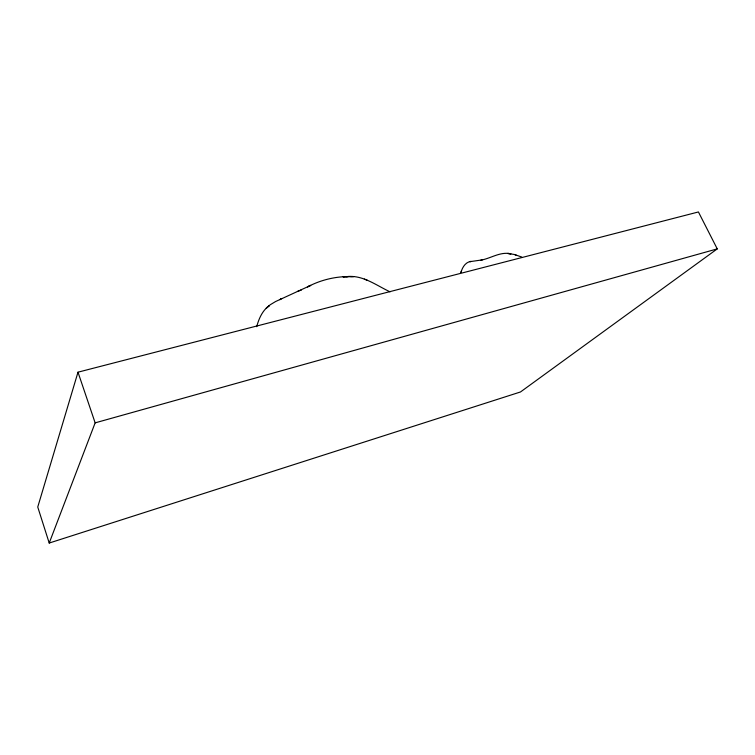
<?xml version="1.0" encoding="UTF-8"?>
<svg xmlns="http://www.w3.org/2000/svg" width="755" height="755" viewBox="0 0 755 755"><rect width="100%" height="100%" fill="white"/><g stroke="black" fill="none" stroke-linecap="round" stroke-linejoin="round"><path stroke-width="1.13" d="M77.992 372.187L37.75 507.02L49.217 543.043L520.488 391.968L717.25 248.886L698.422 211.957L77.992 372.187L95.149 422.857L49.217 543.043M460.937 272.527C462.258 267.544 465.42 262.042 471.054 261.39L469.836 261.674L482.152 259.909L480.973 260.145C490.939 258.38 500.329 251.368 510.909 253.831L507.879 253.472L514.174 254.454L521.696 257.002M256.7 326.679C258.852 318.742 262.353 310.531 269.28 305.624L266.27 308.191L270.233 304.756L275.566 301.547L310.749 285.371L307.54 286.9C320.837 279.841 335.871 276.273 350.924 276.557L343.063 276.84L347.347 276.604L346.602 276.632C362.721 274.688 376.292 285.418 390.061 291.836M460.984 272.347L461.541 270.639M280.586 299.188L279.794 299.65L281.681 298.565M297.404 291.449L301.387 290.024M95.149 422.857L717.25 248.886M507.605 253.453L508.54 253.491M515.07 254.765L516.109 255.03M367.383 280.313L364.344 279.086M352.925 276.575L350.83 276.67L353.68 276.566L352.925 276.575"/></g></svg>
